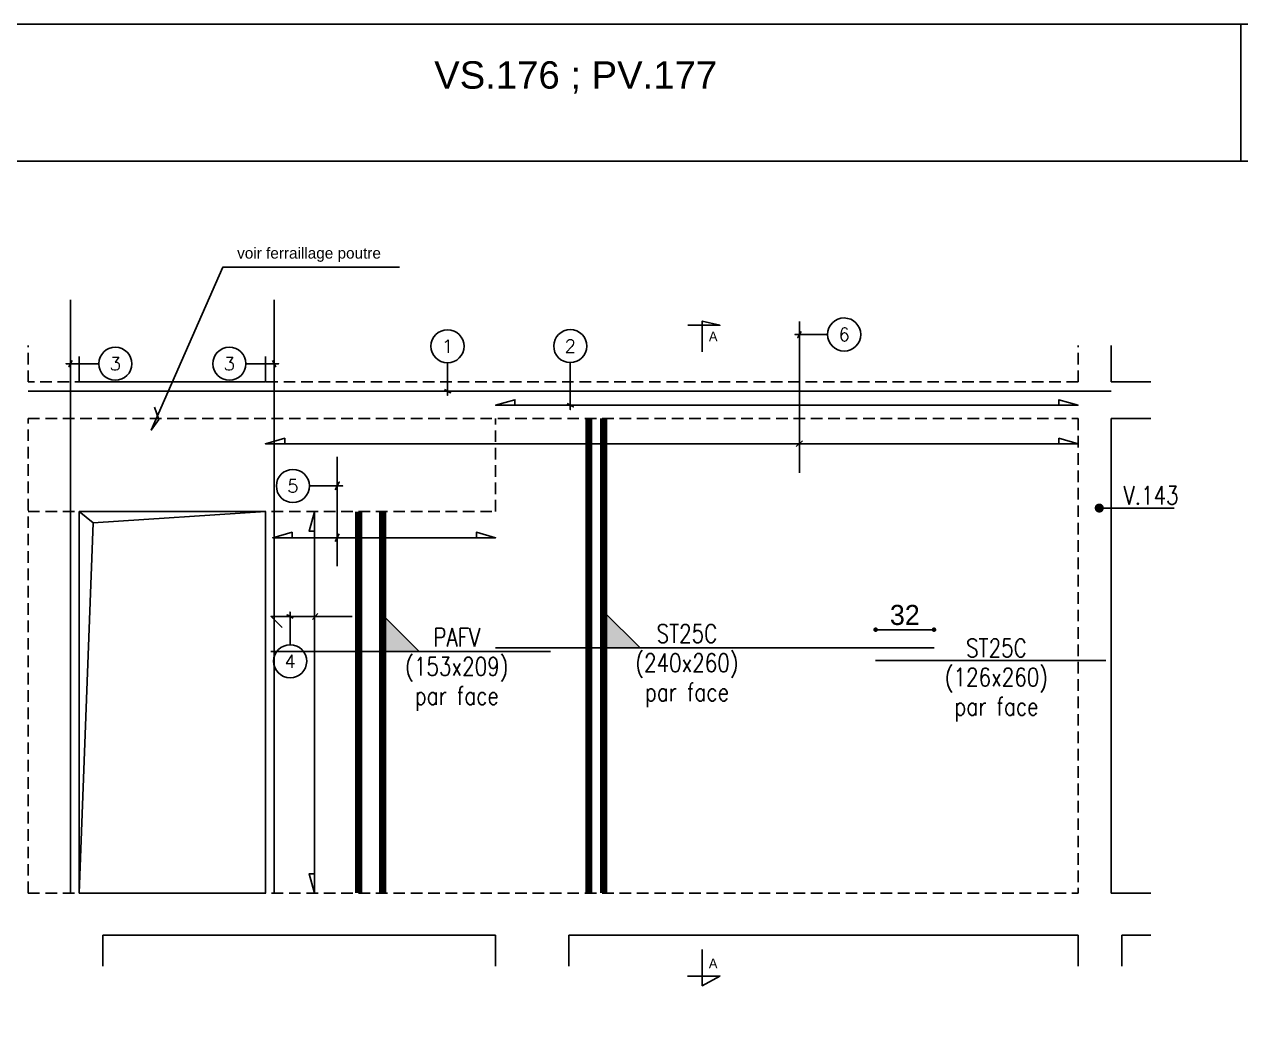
# Model space of a CAD drawing. Header units: metres. Extents: x -5618 to 118954, y -306 to 4637.
# Drawn here: x 88883 to 89549, y 1029 to 1574 of the extents above; entities that cross this region are included whole.
import ezdxf
from ezdxf.enums import TextEntityAlignment as Align

# ---------------------------------------------------------------- set-up
doc = ezdxf.new("R2010")
doc.units = ezdxf.units.M
doc.linetypes.add('CACHE', pattern=[9.524999999999999, 6.35, -3.175])
for name, color, linetype in [('COTATION', 1, 'Continuous'), ('GO-FER-HA', 140, 'Continuous'), ('GO-TEXTE', 9, 'Continuous'), ('STR_COTATION', 1, 'Continuous'), ('STR_TS', 22, 'Continuous'), ('STR_TS_TXT', 7, 'Continuous'), ('STR_VOI-POT', 6, 'Continuous')]:
    doc.layers.add(name, color=color, linetype=linetype)
doc.layers.add('Kofragna_forma', color=7, linetype='Continuous', lineweight=70)
doc.styles.add('ARIAL', font='ARIAL.TTF')
doc.styles.add('Lucida', font='LSANSI.TTF')
doc.styles.add('TEXTE', font='romans.shx')
doc.styles.add('TEXTE TS', font='romans.shx', dxfattribs={"width": 0.7, "oblique": 15})
doc.dimstyles.new('COUPE-20', dxfattribs={"dimscale": 0.5, "dimtxt": 22, "dimasz": 5, "dimexe": 0.05, "dimexo": 0, "dimgap": 5, "dimtad": 1, "dimdec": 0, "dimdsep": 46, "dimtxsty": 'Standard', "dimblk1": 'DOT', "dimblk2": 'DOT', "dimsah": 1, "dimcen": 0, "dimdle": 150, "dimclrd": 1, "dimclre": 1, "dimclrt": 7, "dimadec": 0, "dimazin": 0, "dimtfac": 1, "dimtdec": 0, "dimtix": 1, "dimtmove": 2, "dimatfit": 3, "dimldrblk": 'DOT', "dimfxl": 0, "dimtvp": 1, "dimtolj": 1, "dimtzin": 0, "dimarcsym": 0})

# ---------------------------------------------------------------- blocks, each defined once
blk = doc.blocks.new('ime')
at = {"layer": 'COTATION', "const_width": 2.5}
blk.add_lwpolyline([(1.25, 0, -1), (-1.25, 0, -1)], format="xyb", close=True, dxfattribs=at)
at = {"layer": 'COTATION'}
blk.add_lwpolyline([(41.09158464876236, 0), (0, 0)], dxfattribs=at)
at = {"layer": 'COTATION', "color": 7, "style": 'TEXTE TS', "width": 0.8}
blk.add_attdef('NAME', (9.079526555316988, 2), '', height=10, dxfattribs=at)
blk = doc.blocks.new('mrega')
at = {"layer": 'STR_TS_TXT', "style": 'TEXTE TS', "width": 0.8}
for tag, p in [('ST10', (14.47619047619082, 0)), ('DIM', (14.47619047619082, -16)), ('NOTE', (14.47619047619082, -32))]:
    blk.add_attdef(tag, text='', height=10, dxfattribs=at).set_placement(p, align=Align.CENTER)
blk = doc.blocks.new('A$C6F247267')
blk.add_hatch(color=256).paths.add_polyline_path([(5.684341886080801e-14, -0.1999999999999886), (-0.1999999999999886, 0), (5.684341886080801e-14, 0)])
blk.add_lwpolyline([(-0.1999999999999886, 0), (5.684341886080801e-14, 0), (5.684341886080801e-14, -0.1999999999999886), (-0.1999999999999886, 0)])
blk = doc.blocks.new('_DOT')
at = {"color": 0, "linetype": 'ByBlock'}
blk.add_line((-0.5, 0), (-1, 0), dxfattribs=at)
at = {"color": 0, "linetype": 'ByBlock', "const_width": 0.5}
blk.add_lwpolyline([(-0.25, 0, 1), (0.25, 0, 1)], format="xyb", close=True, dxfattribs=at)
blk = doc.blocks.new('*D1366')
at = {"layer": 'DEFPOINTS', "color": 0, "linetype": 'ByBlock', "lineweight": -3, "ltscale": 4.5}
for p in [(89349.56273338107, 1242.066210386688), (89381.56273338107, 1232.095139099677, 281.5322691381998), (89349.56273338107, 1225.100023325517, 281.5322691381998)]:
    blk.add_point(p, dxfattribs=at)
at = {"layer": 'STR_COTATION', "color": 1, "linetype": 'ByBlock', "lineweight": -2, "ltscale": 4.5}
for p, q in [((89349.56273338107, 1242.086692167481), (89349.56273338107, 1242.091210386689)), ((89379.06273338107, 1242.066210386688), (89352.06273338107, 1242.066210386688)), ((89381.56273338107, 1242.088549117241), (89381.56273338107, 1242.091210386689))]:
    blk.add_line(p, q, dxfattribs=at)
at = {"layer": 'STR_COTATION', "color": 1, "linetype": 'ByBlock', "lineweight": -2, "ltscale": 4.5, "xscale": 2.5, "yscale": 2.5, "zscale": 2.5, "rotation": 180}
blk.add_blockref('_DOT', (89349.56273338107, 1242.066210386688), dxfattribs=at)
at = {"layer": 'STR_COTATION', "color": 1, "linetype": 'ByBlock', "lineweight": -2, "ltscale": 4.5, "xscale": 2.5, "yscale": 2.5, "zscale": 2.5}
blk.add_blockref('_DOT', (89381.56273338107, 1242.066210386688), dxfattribs=at)
at = {"layer": 'STR_COTATION', "color": 7, "linetype": 'ByBlock', "lineweight": -3, "ltscale": 4.5, "insert": (89365.56273338107, 1250.066210386688), "char_height": 11, "attachment_point": 5}
blk.add_mtext('\\A1;32', dxfattribs=at)

msp = doc.modelspace()

# ---------------------------------------------------------------- linework, layer by layer
msp.add_line((89549.44697720665, 1573.712032621337), (89549.44697720665, 1498.770789378399))
msp.add_lwpolyline([(88557.40718549094, 1573.712032621337), (88557.40718549094, 623.8090326208218), (89917.26918546064, 623.8090326208218), (89917.26918546064, 1573.712032621337)], close=True)
msp.add_lwpolyline([(89917.26918546064, 1498.770789378399), (88557.40718549094, 1498.770789378399)])
at = {"layer": 'COTATION'}
for p, q in [((89306.14270311341, 1342.493759211534, 281.5322691381998), (89309.49782016652, 1345.44445292486, 281.5322691381998)), ((89041.1624687451, 1247.616820825818, 375.3763588509333), (89044.11316245842, 1250.971937878946, 375.3763588509333))]:
    msp.add_line(p, q, dxfattribs=at)
for points, elevation in [([(89449.90874918956, 1365.02884970303), (89449.90874918956, 1368.02884343277), (89460.46639714665, 1365.02884970303), (89141.51392009776, 1365.028849703031), (89152.07156805482, 1368.02884343277), (89152.07156805482, 1365.028849703031)], 375.3763588509333), ([(89449.90874918956, 1343.969106068197), (89449.90874918956, 1346.969099797937), (89460.46639714665, 1343.969106068197), (89015.51508386339, 1343.969106068198), (89026.07273182044, 1346.969099797937), (89026.07273182044, 1343.969106068198)], 281.5322691381999), ([(89042.41927614113, 1108.345298543879), (89039.41928241139, 1108.345298543879), (89042.41927614113, 1097.787650586791), (89042.41927614114, 1306.539153082568), (89039.41928241139, 1295.981505125509), (89042.41927614114, 1295.981505125509)], 281.5322691381999), ([(89130.95627214068, 1292.430885621561), (89130.95627214068, 1295.430879351305), (89141.51392009774, 1292.430885621561), (89019.51018309273, 1292.430885621563), (89030.06783104982, 1295.43087935131), (89030.06783104982, 1292.430885621563)], 281.5322691381999), ([(89055.94086840916, 1294.552205965117), (89053.69822772204, 1290.309565278)], 281.5322691381999)]:
    msp.add_lwpolyline(points, dxfattribs=dict(at, elevation=elevation))
at = {"layer": 'GO-FER-HA'}
for points, elevation in [([(89323.28797798508, 1403.840567938976, -512.322006256741), (89323.28770194405, 1403.769857260858), (89305.42023756797, 1403.769857260855), (89307.82023756788, 1403.769857260855), (89306.92318129318, 1402.072800985994), (89308.71729384287, 1405.466913535717)], 281.5322691381999), ([(89115.1020393502, 1388.260924805749, -512.322006256741), (89115.17275002832, 1388.260648764718), (89115.17275002832, 1370.393184388642), (89115.17275002832, 1372.793184388549), (89116.86980630318, 1371.89612811385), (89113.47569375345, 1373.690240663538)], 281.5322691381999), ([(89182.31489241219, 1388.371305561313, -512.322006256741), (89182.38560309031, 1388.371029520281), (89182.38560309031, 1362.628849703124), (89182.38560309031, 1365.028849703031), (89184.08265936517, 1364.131793428333), (89180.68854681545, 1365.92590597802)], 375.3763588509333), ([(88924.23660264442, 1387.840128831684, -512.322006256741), (88924.23632660341, 1387.769418153566), (88906.36886222732, 1387.769418153563), (88908.76886222723, 1387.769418153563), (88907.87180595253, 1386.072361878702), (88909.66591850221, 1389.466474428425)], 375.3763588509333), ([(89004.79356508238, 1387.840128831684, 512.322006256741), (89004.79384112339, 1387.769418153566), (89022.66130549948, 1387.769418153563), (89020.26130549957, 1387.769418153563), (89021.15836177427, 1386.072361878702), (89019.36424922459, 1389.466474428425)], 375.3763588509333), ([(89029.07414823036, 1233.82663893533, -512.322006256741), (89029.00343755224, 1233.826914976361), (89029.00343755224, 1251.694379352437), (89029.00343755224, 1249.29437935253), (89027.30638127738, 1250.191435627228), (89030.7004938271, 1248.397323077542)], 375.3763588509333)]:
    msp.add_lwpolyline(points, format="xyb", dxfattribs=dict(at, elevation=elevation))
at = {"layer": 'GO-FER-HA', "elevation": 281.5322691381999}
msp.add_lwpolyline([(89039.57613298397, 1320.795119285144), (89057.81952382387, 1320.795119285144), (89054.81952382387, 1320.795119285144), (89055.94084416742, 1322.916439628699), (89053.6982034803, 1318.673798941583)], dxfattribs=at)
at = {"layer": 'GO-FER-HA'}
msp.add_circle((89030.51937034911, 1320.795119285144, 281.5322691381999), 9.05676263485475, dxfattribs=at)
at = {"layer": 'GO-TEXTE', "color": 2}
msp.add_lwpolyline([(88954.69149775238, 1363.973741133995), (88957.19482897513, 1357.15322809945), (88952.96678519947, 1351.451567462234), (88992.19199463152, 1440.690505027174), (89088.96095673983, 1440.690505027174)], dxfattribs=at)
at = {"layer": 'GO-TEXTE', "flags": 128}
for points, elevation in [([(89246.68327541722, 1408.859432786399), (89264.33101502406, 1408.853314382051), (89254.65479701925, 1411.136725301841), (89254.64789031971, 1394.215250994462)], 281.5322691381998), ([(89246.65959748773, 1052.279943624437), (89264.30733815506, 1052.279943624437), (89254.6292889935, 1046.999887730037), (89254.6292889935, 1066.921363234678)], 281.5322691381999)]:
    msp.add_lwpolyline(points, dxfattribs=dict(at, elevation=elevation))
at = {"layer": 'Kofragna_forma', "linetype": 'CACHE', "lineweight": -3}
for p, q in [((88885.5150838634, 1377.790150586871, 281.5322691381999), (88885.5150838634, 1397.790150586869, 281.5322691381999)), ((89460.46639714665, 1377.790150586871, 281.5322691381999), (89460.46639714665, 1397.790150586871, 281.5322691381999)), ((89460.46639714665, 1377.790150586871, 281.5322691381999), (88885.51508826851, 1377.790150586871, 281.5322691381999)), ((88885.5150838634, 1097.787650586791, 281.5322691381999), (88885.5150838634, 1357.787650586791, 281.5322691381999)), ((88885.51508826851, 1357.787650586791, 281.5322691381999), (89460.46639714665, 1357.787650586791, 281.5322691381999)), ((89141.51392009774, 1306.787650586791, 281.5322691381999), (89141.51392009774, 1357.787650586791, 281.5322691381999)), ((89460.46639714665, 1357.787650586791, 281.5322691381999), (89460.46639714665, 1097.787650586791, 281.5322691381999)), ((88885.5150838634, 1306.787650586791, 281.5322691381999), (89141.51392009774, 1306.787650586791, 281.5322691381999)), ((88885.5150838634, 1097.787650586791, 281.5322691381999), (89460.46639714665, 1097.787650586791, 281.5322691381999))]:
    msp.add_line(p, q, dxfattribs=at)
at = {"layer": 'Kofragna_forma', "color": 4, "lineweight": -3}
for p, q in [((89478.56389714671, 1377.790150586871, 281.5322691381999), (89478.56389714671, 1397.790150586871, 281.5322691381999)), ((89478.56389714671, 1377.790150586871, 281.5322691381999), (89500.25959663762, 1377.790150586871, 281.5322691381999)), ((89478.56389714673, 1097.787650586792, 281.5322691381999), (89478.56389714671, 1357.790150586871, 281.5322691381999)), ((89478.56389714671, 1357.790150586871, 281.5322691381999), (89500.25959663762, 1357.790150586871, 281.5322691381999)), ((89478.56389714673, 1097.787650586792, 281.5322691381999), (89500.25959223251, 1097.787650586791, 281.5322691381999)), ((88926.51392009774, 1074.787650586843, 281.5322691381999), (89141.51392009774, 1074.787650586822, 281.5322691381999)), ((88926.51392009774, 1074.787650586843, 281.5322691381999), (88926.51392009776, 1057.787650586843, 281.5322691381999)), ((89141.51392009774, 1074.787650587027, 281.5322691381999), (89141.51392009776, 1057.787650587027, 281.5322691381999)), ((89181.51392009774, 1074.787650587061, 281.5322691381999), (89181.51392009776, 1057.787650587061, 281.5322691381999)), ((89181.51392009774, 1074.787650586818, 281.5322691381999), (89460.46639714665, 1074.787650586791, 281.5322691381999)), ((89460.46639714665, 1074.787650586791, 281.5322691381999), (89460.46639714665, 1057.787650586791, 281.5322691381999)), ((89484.46639714665, 1074.787650586792, 281.5322691381999), (89500.25959223251, 1074.787650586791, 281.5322691381999)), ((89484.46639714665, 1074.787650586792, 281.5322691381999), (89484.46639714665, 1057.787650586791, 281.5322691381999))]:
    msp.add_line(p, q, dxfattribs=at)
at = {"layer": 'Kofragna_forma', "color": 4, "lineweight": -3, "elevation": 281.5322691381999}
for points in [[(89015.5150838634, 1391.79015058687), (89015.5150838634, 1377.790150586872), (88913.5150838634, 1377.790150586872), (88913.5150838634, 1391.79015058687)], [(88913.5150838634, 1306.787650586791), (89015.5150838634, 1306.787650586791), (89015.5150838634, 1097.787650586792), (88913.5150838634, 1097.787650586792), (88913.5150838634, 1306.787650586791)], [(89015.5150838634, 1306.787650586791), (88921.16206688706, 1300.674900753092), (88913.5150838634, 1097.787650586792)], [(88921.16206688706, 1300.674900753092), (88913.5150838634, 1306.787650586791)]]:
    msp.add_lwpolyline(points, dxfattribs=at)
at = {"layer": 'STR_TS', "color": 3}
for p, q in [((89141.51392009774, 1232.095139099677, 281.5322691381999), (89381.56273338107, 1232.095139099677, 281.5322691381998)), ((89018.5150838634, 1230.095139157502, 281.5322691381999), (89171.51392009774, 1230.095139157502, 375.3763588509333)), ((89349.56273338107, 1225.100023325517, 281.5322691381998), (89475.56389714671, 1225.100023325518, 281.5322691381999))]:
    msp.add_line(p, q, dxfattribs=at)
at = {"layer": 'STR_TS', "linetype": 'ByBlock', "ltscale": 2, "const_width": 4, "elevation": 281.5322691381999}
for points in [[(89192.55486532702, 1097.787650586791), (89192.55486532702, 1357.787650586791)], [(89066.55602909265, 1097.787650586792), (89066.55602909265, 1306.787650586791)]]:
    msp.add_lwpolyline(points, dxfattribs=at)
at = {"layer": 'STR_TS', "linetype": 'CACHE', "ltscale": 2, "const_width": 4, "elevation": 281.5322691381999}
for points in [[(89200.60196043266, 1097.787650586791), (89200.60196043266, 1357.787650586791)], [(89079.70330048476, 1097.787650586792), (89079.70330048478, 1306.787650586791)]]:
    msp.add_lwpolyline(points, dxfattribs=at)
at = {"layer": 'STR_VOI-POT'}
for p, q in [((88908.76886222724, 1097.787650586791, 281.5322691381999), (88908.76886222723, 1422.79015058687, 281.5322691381999)), ((89020.26130549956, 1097.787650586791, 281.5322691381999), (89020.26130549957, 1422.79015058687, 281.5322691381999)), ((89307.82023467282, 1410.961880151105, 281.5322691381999), (89307.8202680835, 1327.961880151111, 281.5322691381999)), ((88885.51508826851, 1372.793184388549, 281.5322691381999), (89478.56389714673, 1372.793184388552, 281.5322691381999)), ((89054.81953130757, 1336.787611331381, 281.5322691381999), (89054.81955291748, 1276.787689842201, 281.5322691381999))]:
    msp.add_line(p, q, dxfattribs=at)
at = {"layer": 'STR_VOI-POT', "elevation": 375.3763588509333}
msp.add_lwpolyline([(89062.93399556259, 1249.294379352382), (89018.60689585564, 1249.294379352382), (89024.58878453431, 1243.31249067373)], dxfattribs=at)

# ---------------------------------------------------------------- block references
at = {"layer": 'COTATION'}
ref = msp.add_blockref('ime', (89472.02278048925, 1308.689300285227, 281.5322691381999), dxfattribs=at)
ref.add_attrib('NAME', 'V.143', (89485.29278323504, 1310.689300285227, 281.5322691381999), dxfattribs={"color": 7, "height": 10, "style": 'TEXTE TS', "width": 0.8})
at = {"layer": 'STR_TS', "xscale": 100, "yscale": 100, "zscale": 100, "rotation": 180}
for p in [(89200.60196043266, 1232.095139099675, 304.0694589178153), (89079.70330048476, 1230.095139157502, 304.0694589178152)]:
    msp.add_blockref('A$C6F247267', p, dxfattribs=at)
at = {"layer": 'STR_TS_TXT'}
for p, values in [((89105.78717477834, 1232.934034621455, 469.2204485636663), {'NOTE': 'par face', 'ST10': 'PAFV', 'DIM': '(153x209)'}), ((89231.78601101271, 1234.934034563628, 469.2204485636664), {'NOTE': 'par face', 'ST10': 'ST25C', 'DIM': '(240x260)'}), ((89401.25191701287, 1227.072030213832), {'NOTE': 'par face', 'ST10': 'ST25C', 'DIM': '(126x260)'})]:
    msp.add_blockref('mrega', p, dxfattribs=at).add_auto_attribs(values)

# ---------------------------------------------------------------- texts
at = {"style": 'ARIAL'}
msp.add_text('VS.176 ; PV.177', height=15, dxfattribs=at).set_placement((89107.87388243293, 1538.467778932246, 93.84408971273348))
at = {"layer": 'GO-FER-HA', "style": 'TEXTE'}
for s, rotation, p in [('6', 359.9999999999479, (89332.3444645789, 1403.769857260838, 375.5322691382)), ('1', 359.9999999999544, (89115.17275002833, 1397.317411399571, 375.5322691382)), ('2', 359.9999999999544, (89182.38560309033, 1397.427792155135, 469.3763588509335)), ('3', 359.9999999999479, (88933.29308923826, 1387.769418153546, 469.3763588509335)), ('4', 359.9999999999544, (89029.00343755221, 1224.770152341624, 469.3763588509335))]:
    msp.add_text(s, height=7.199999999999999, rotation=rotation, dxfattribs=at).set_placement(p, align=Align.MIDDLE_CENTER)
for s, p in [('3', (88995.73707848853, 1387.769418153546, 469.3763588509335)), ('5', (89030.51937034911, 1320.795119285144, 281.5322691381999))]:
    msp.add_text(s, height=7.199999999999999, dxfattribs=at).set_placement(p, align=Align.MIDDLE_CENTER)
at = {"layer": 'GO-TEXTE', "lineweight": -3, "style": 'ARIAL'}
msp.add_text('voir ferraillage poutre', height=6, dxfattribs=at).set_placement((88999.99197171319, 1445.385923502559))
at = {"layer": 'GO-TEXTE', "linetype": 'Continuous', "style": 'Lucida'}
for rotation, p in [(359.9819333185179, (89258.26506443498, 1400.062657057964, 281.5322691381998)), (0.001797547041295644, (89258.244435618, 1056.550232569962, 281.5322691381999))]:
    msp.add_text('A', height=5.319999999999999, rotation=rotation, dxfattribs=at).set_placement(p)

# ---------------------------------------------------------------- dimensions: what is measured, and where the dimension line sits
at = {"layer": 'STR_COTATION', "linetype": 'ByBlock', "lineweight": -3, "ltscale": 4.5}
dim = msp.add_linear_dim(base=(89349.56273338107, 1242.066210386688), p1=(89381.56273338107, 1232.095139099677, 281.5322691381998), p2=(89349.56273338107, 1225.100023325517, 281.5322691381998), dimstyle='COUPE-20', override={"dimfxl": 0.1}, dxfattribs=at)
dim.commit()
dim.dimension.update_dxf_attribs({"geometry": '*D1366', "text_midpoint": (89365.56273338107, 1250.066210386688)})

doc.saveas('drawing.dxf')
